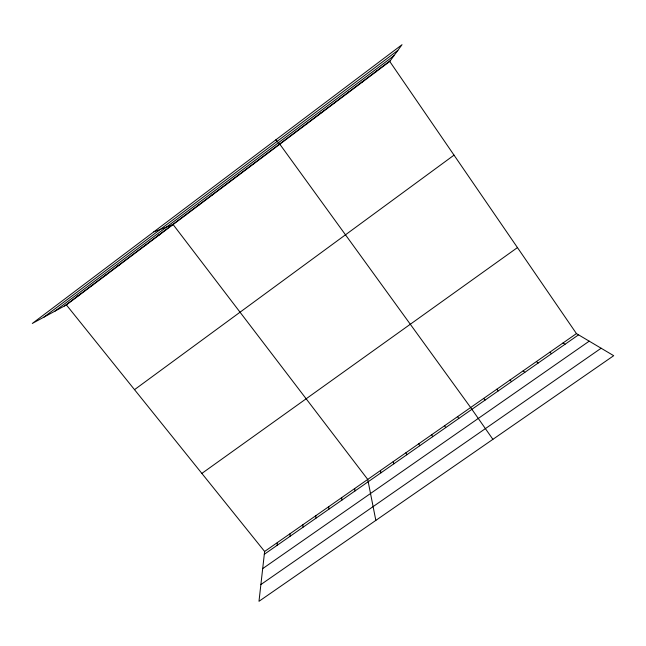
<?xml version="1.0" encoding="UTF-8"?>
<svg xmlns="http://www.w3.org/2000/svg" width="646" height="646" viewBox="0 0 646 646"><rect width="100%" height="100%" fill="white"/><g stroke="black" fill="none" stroke-linecap="round" stroke-linejoin="round"><path stroke-width="0.97" d="M302.917 527.322L302.95 524.697M289.997 536.341L290.127 533.653M277.126 545.337L277.352 542.575M66.393 304.928L264.626 551.474L258.989 601.305L613.7 355.688L576.45 333.594L389.748 61.443L402.022 44.695L32.3 323.46L66.393 304.928L389.748 61.443M320.666 113.462L320.779 112.961M334.378 103.134L334.604 102.552M348.146 92.774L348.485 92.103M361.962 82.365L362.414 81.614M375.827 71.924L376.392 71.084M43.823 317.194L397.855 50.38M54.724 311.267L393.931 55.734M64.479 305.97L390.434 60.514M134.513 389.659L454.025 155.137M201.859 473.413L517.446 247.588M264.626 551.474L576.45 333.594M264.303 554.292L578.541 334.838M262.688 568.617L589.217 341.169M260.879 584.557L601.127 348.234M77.746 295.973L79.555 295.012M91.07 285.944L92.774 285.064M104.434 275.874L106.041 275.067M117.855 265.772L119.357 265.046M131.324 255.63L132.721 254.976M144.849 245.448L146.141 244.874M158.415 235.225L159.602 234.74M153.813 231.849L173.12 224.558L367.736 479.429L375.835 520.393M185.313 214.973L186.29 214.642M198.637 204.944L199.509 204.693M212.009 194.874L212.768 194.704M225.422 184.764L226.084 184.683M238.899 174.622L239.448 174.622M252.416 164.439L252.861 164.52M563.062 342.945L565.048 344.261M549.714 352.272L551.595 353.653M536.422 361.558L538.191 363.012M523.171 370.82L524.843 372.338M509.969 380.042L511.535 381.633M275.81 139.859L279.831 144.211L470.643 407.521L492.89 439.345M496.814 389.231L498.276 390.895M483.701 398.396L485.057 400.116M457.618 416.622L458.773 418.479M444.642 425.69L445.692 427.612M431.714 434.718L432.667 436.712M418.834 443.721L419.682 445.78M405.995 452.693L406.738 454.816M393.196 461.64L393.85 463.82M380.446 470.546L380.995 472.791M354.686 488.546L355.042 490.92M341.686 497.63L341.944 500.069M328.725 506.682L328.887 509.185M315.813 515.702L315.878 518.27M307.003 123.338L307.003 123.749"/></g></svg>
